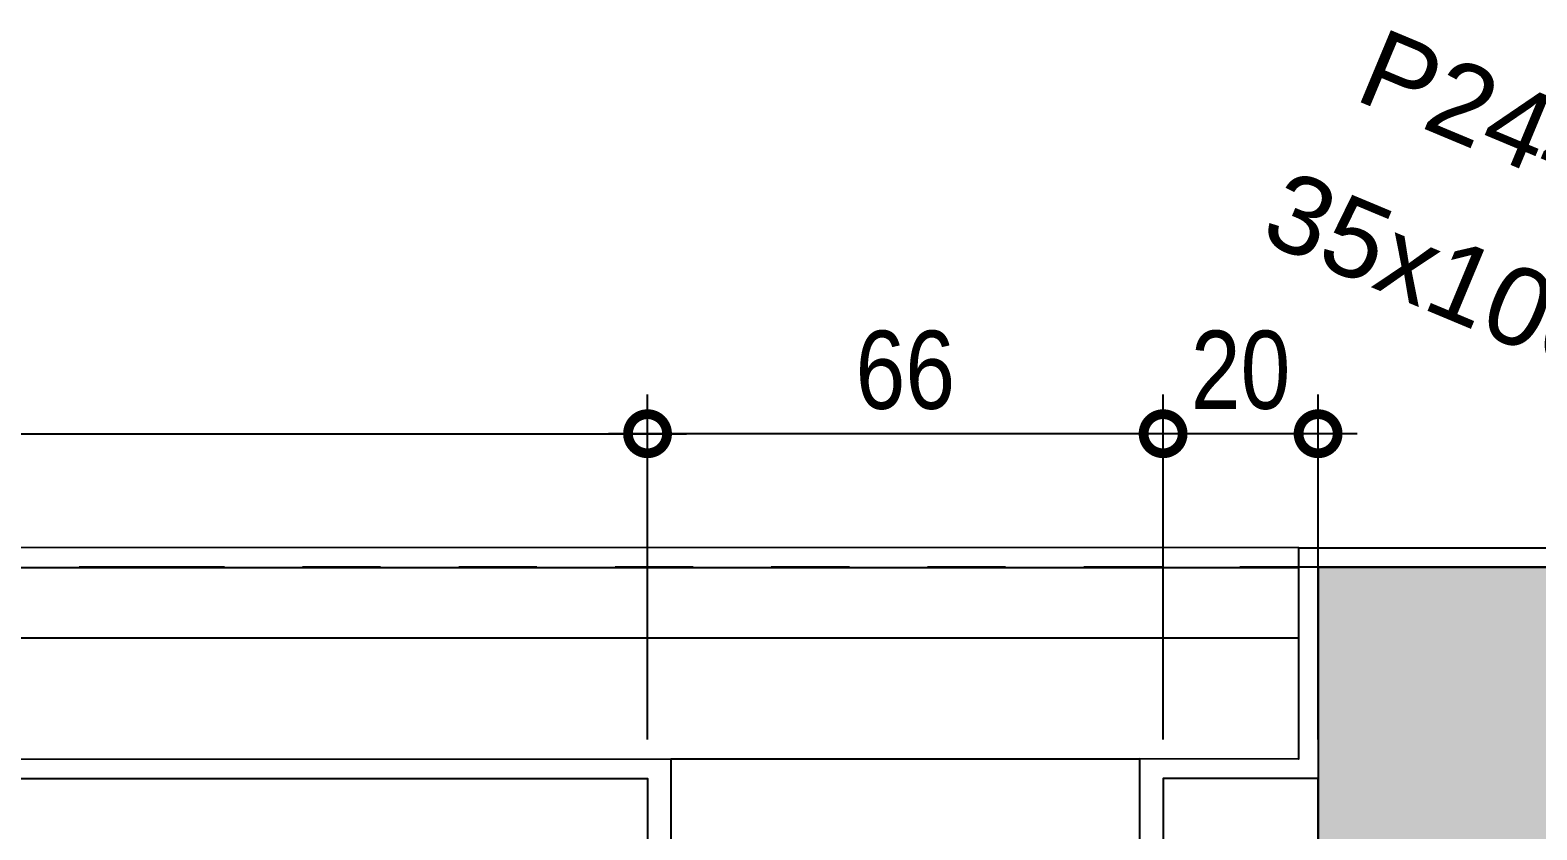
# Model space of a CAD drawing. Header units: metres. Extents: x -41 to 570, y -54 to 184.
# Drawn here: x -32.749 to -30.82, y 52.664 to 53.687 of the extents above; entities that cross this region are included whole.
import ezdxf
from ezdxf.xclip import XClip

# ---------------------------------------------------------------- set-up
doc = ezdxf.new("R2010")
doc.units = ezdxf.units.M
doc.header["$XCLIPFRAME"] = 0
doc.linetypes.add('DASHEDX2', pattern=[1.5, 1, -0.5])
for name, color, linetype in [('1', 232, 'DASHEDX2'), ('12', 232, 'Continuous'), ('4', 2, 'Continuous'), ('9', 232, 'Continuous'), ('ARQ-DIM', 2, 'Continuous'), ('PUC$0$ARQ-ALV ACAB', 4, 'Continuous'), ('PUC$0$ARQ-ALV OSSO', 5, 'Continuous'), ('PUC$0$ARQ-AUX', 7, 'Continuous')]:
    doc.layers.add(name, color=color, linetype=linetype)
doc.styles.add('Adesa', font='ARIALN.TTF')
doc.styles.get("Standard").update_dxf_attribs({"font": 'arial.ttf'})
doc.dimstyles.new('ADESA 1-0050', dxfattribs={"dimtxt": 0.1, "dimasz": 0.1, "dimexe": 0.05, "dimexo": 0.05, "dimgap": 0.03, "dimtad": 1, "dimdec": 1, "dimlfac": 100, "dimzin": 12, "dimtxsty": 'Adesa', "dimblk": 'DOTSMALL', "dimcen": 1, "dimdle": 0.05, "dimclrd": 1, "dimclre": 1, "dimclrt": 256, "dimazin": 3, "dimtm": 1e-09, "dimtfac": 1, "dimtdec": 1, "dimtmove": 1, "dimatfit": 0, "dimldrblk": 'DOTSMALL', "dimfxl": 0.8, "dimtvp": 2, "dimtolj": 1, "dimtzin": 0, "dimarcsym": 0})

# ---------------------------------------------------------------- blocks, each defined once
blk = doc.blocks.new('PUC$0$planta tipo 5 puc')
at = {"layer": 'PUC$0$ARQ-ALV ACAB'}
for points, elevation in [([(-30.8167, 1.975), (-30.8167, 2.8346), (-30.8167, 2.8346), (-30.8167, 3.0245), (-30.4167, 3.0243), (-30.4167, 2.7547), (-30.2132, 2.7548), (-30.2132, 2.5748), (-30.3267, 2.5748)], 0), ([(-29.2283, 2.5847), (-27.1032, 2.5847), (-27.1032, 2.7547), (-29.6132, 2.7548), (-29.6132, 2.5748), (-29.3883, 2.5747)], -0.0001)]:
    blk.add_lwpolyline(points, dxfattribs=dict(at, elevation=elevation))
at = {"layer": 'PUC$0$ARQ-ALV OSSO'}
for points, elevation in [([(-30.7917, 2), (-30.7917, 2.8595), (-30.7917, 2.8595), (-30.7917, 2.9995), (-30.4417, 2.9993)], 0), ([(-30.6083, 2.9993), (-30.6083, 2.9993)], 0), ([(-29.2333, 2.5897), (-27.1332, 2.5897), (-27.1332, 2.7297), (-29.5832, 2.7298), (-29.5832, 2.5898), (-29.3733, 2.5897)], -0.0001)]:
    blk.add_lwpolyline(points, dxfattribs=dict(at, elevation=elevation))
blk.add_lwpolyline([(-30.4417, 2.5897), (-30.4417, 2.7297), (-30.2432, 2.7297), (-30.2432, 2.5898), (-30.3274, 2.5897)], close=True, dxfattribs=at)
at = {"layer": 'PUC$0$ARQ-AUX', "elevation": 0}
blk.add_lwpolyline([(-29.6132, 2.7548), (-30.2132, 2.7548)], dxfattribs=at)
blk = doc.blocks.new('PUC')
at = {"layer": 'PUC$0$ARQ-ALV ACAB', "elevation": 0.0001}
blk.add_lwpolyline([(31.125, -53.0253), (34.1367, -53.0248)], dxfattribs=at)
at = {"layer": 'PUC$0$ARQ-AUX', "elevation": 0}
for points in [[(34.1367, -52.9098), (31.125, -52.9098)], [(34.1367, -52.9998), (31.125, -52.9998)]]:
    blk.add_lwpolyline(points, dxfattribs=at)
at = {"layer": 'PUC$0$ARQ-AUX', "xscale": -1, "rotation": 180}
blk.add_blockref('PUC$0$planta tipo 5 puc', (61.5417, -49.9999, 0), dxfattribs=at)
blk = doc.blocks.new('_DotSmall')
at = {"color": 0, "linetype": 'ByBlock', "const_width": 0.5}
blk.add_lwpolyline([(-0.0625, 0, 1), (0.0625, 0, 1)], format="xyb", close=True, dxfattribs=at)
blk = doc.blocks.new('*D144')
at = {"layer": 'ARQ-DIM', "color": 1, "lineweight": -2, "transparency": 16777216}
for p, q in [((-34.4084, 52.7795), (-34.4084, 53.2207)), ((-31.9584, 52.7797), (-31.9584, 53.2207)), ((-34.4584, 53.1707), (-31.9084, 53.1707))]:
    blk.add_line(p, q, dxfattribs=at)
at = {"layer": 'Defpoints', "color": 0, "transparency": 16777216}
for p in [(-31.9584, 53.1707), (-34.4084, 52.7295, -0.0001), (-31.9584, 52.7297, -0.0001)]:
    blk.add_point(p, dxfattribs=at)
at = {"layer": 'ARQ-DIM', "color": 1, "lineweight": -2, "transparency": 16777216, "xscale": 0.1, "yscale": 0.1, "zscale": 0.1, "rotation": 180}
blk.add_blockref('_DotSmall', (-34.4084, 53.1707), dxfattribs=at)
at = {"layer": 'ARQ-DIM', "color": 1, "lineweight": -2, "transparency": 16777216, "xscale": 0.1, "yscale": 0.1, "zscale": 0.1}
blk.add_blockref('_DotSmall', (-31.9584, 53.1707), dxfattribs=at)
at = {"layer": 'ARQ-DIM', "transparency": 16777216, "insert": (-33.1834, 53.2518), "char_height": 0.1, "attachment_point": 5, "style": 'Adesa'}
blk.add_mtext('\\A1;245', dxfattribs=at)
blk = doc.blocks.new('*D145')
at = {"layer": 'ARQ-DIM', "color": 1, "lineweight": -2, "transparency": 16777216}
for p, q in [((-31.9584, 52.7795), (-31.9584, 53.2207)), ((-31.2984, 52.7796), (-31.2984, 53.2207)), ((-31.2484, 53.1707), (-32.0084, 53.1707))]:
    blk.add_line(p, q, dxfattribs=at)
at = {"layer": 'Defpoints', "color": 0, "transparency": 16777216}
for p in [(-31.9584, 53.1707), (-31.9584, 52.7295, -0.0001), (-31.2984, 52.7296)]:
    blk.add_point(p, dxfattribs=at)
at = {"layer": 'ARQ-DIM', "color": 1, "lineweight": -2, "transparency": 16777216, "xscale": 0.1, "yscale": 0.1, "zscale": 0.1, "rotation": 180}
blk.add_blockref('_DotSmall', (-31.9584, 53.1707), dxfattribs=at)
at = {"layer": 'ARQ-DIM', "color": 1, "lineweight": -2, "transparency": 16777216, "xscale": 0.1, "yscale": 0.1, "zscale": 0.1}
blk.add_blockref('_DotSmall', (-31.2984, 53.1707), dxfattribs=at)
at = {"layer": 'ARQ-DIM', "transparency": 16777216, "insert": (-31.6284, 53.2518), "char_height": 0.1, "attachment_point": 5, "style": 'Adesa'}
blk.add_mtext('\\A1;66', dxfattribs=at)
blk = doc.blocks.new('*D146')
at = {"layer": 'ARQ-DIM', "color": 1, "lineweight": -2, "transparency": 16777216}
for p, q in [((-31.2984, 52.7795), (-31.2984, 53.2207)), ((-31.1, 52.7796), (-31.1, 53.2207)), ((-31.05, 53.1707), (-31.3484, 53.1707))]:
    blk.add_line(p, q, dxfattribs=at)
at = {"layer": 'Defpoints', "color": 0, "transparency": 16777216}
for p in [(-31.2984, 53.1707), (-31.2984, 52.7295), (-31.1, 52.7296, 0)]:
    blk.add_point(p, dxfattribs=at)
at = {"layer": 'ARQ-DIM', "color": 1, "lineweight": -2, "transparency": 16777216, "xscale": 0.1, "yscale": 0.1, "zscale": 0.1, "rotation": 180}
blk.add_blockref('_DotSmall', (-31.2984, 53.1707), dxfattribs=at)
at = {"layer": 'ARQ-DIM', "color": 1, "lineweight": -2, "transparency": 16777216, "xscale": 0.1, "yscale": 0.1, "zscale": 0.1}
blk.add_blockref('_DotSmall', (-31.1, 53.1707), dxfattribs=at)
at = {"layer": 'ARQ-DIM', "transparency": 16777216, "insert": (-31.1992, 53.2518), "char_height": 0.1, "attachment_point": 5, "style": 'Adesa'}
blk.add_mtext('\\A1;20', dxfattribs=at)
blk = doc.blocks.new('est-lo-08-6sa-r00')
at = {"layer": '4'}
h = blk.add_hatch(color=8, dxfattribs=at)
h.dxf.hatch_style = 1
h.paths.add_polyline_path([(72.453596, -775.948263), (89.987707, -768.630138), (31.827874, -629.280097), (14.293763, -636.598222)], flags=17)
h.paths.add_polyline_path([(-113.904934, -1069.376461), (37.44213, -1006.209491), (30.123852, -988.675012), (-103.689101, -1044.523858), (-278.930329, -624.648636), (-286.248454, -607.114525), (-286.248475, -607.114534), (-307.05579, -557.260535), (-324.58988, -564.57865)])
h.paths.add_polyline_path([(-3206.956631, -1758.910157), (-3258.953832, -1634.325684), (-3291.25351, -1647.80644), (-3239.256309, -1772.390913)])
h.paths.add_polyline_path([(-2993.189754, -2271.092218), (-3020.151167, -2206.492821), (-3034.916841, -2212.655496), (-3140.452498, -1959.793707), (-3125.686931, -1953.631076), (-3148.796798, -1898.260198), (-3181.096477, -1911.740954), (-3025.489432, -2284.572974)])
h.paths.add_polyline_path([(-2947.092821, -1013.293024), (-2914.793142, -999.812268), (-2953.309588, -907.527473), (-2985.609266, -921.008229)])
h.paths.add_polyline_path([(-2727.356492, -1539.777801), (-2695.056814, -1526.297045), (-2733.573259, -1434.01225), (-2765.872938, -1447.493006)])
h.paths.add_polyline_path([(2122.48851, 465.414809), (2070.491309, 589.999283), (2038.191631, 576.518527), (2090.188832, 451.934053)])
h.paths.add_polyline_path([(2012.331384, 729.349548), (1857.495359, 1100.334221), (1825.19568, 1086.853465), (1852.1572, 1022.254111), (1866.922767, 1028.416743), (1971.687405, 777.4023), (1956.921838, 771.239669), (1980.031705, 715.868792)])
h.paths.add_polyline_path([(2336.253806, -46.763456), (2180.644029, 326.07511), (2148.34435, 312.594354), (2171.454218, 257.223477), (2186.219785, 263.386109), (2291.758175, 10.517772), (2276.992608, 4.355141), (2303.954128, -60.244212)])
h.paths.add_polyline_path([(-385.517235, -426.387329), (-595.433068, 76.567703), (-627.732746, 63.086948), (-600.771226, -1.512406), (-586.005659, 4.650226), (-426.161214, -378.334576), (-440.926781, -384.497208), (-417.816914, -439.868085)])
h.paths.add_polyline_path([(-83.249658, 290.335142), (-592.661728, 77.724364), (-382.747194, -425.227558), (-365.213083, -417.909434), (-567.809492, 67.508377), (-108.231212, 259.320275), (-7.318125, 17.534111), (-242.644353, -80.682824), (-140.96112, -324.314257), (-70.363251, -294.849176), (-77.681376, -277.315065), (-130.745133, -299.462021), (-217.792117, -90.898811), (0, 0), (87.04691, -208.563033), (33.983152, -230.709989), (41.301277, -248.2441), (126.664713, -212.616388), (103.554846, -157.245511), (88.789278, -163.408142), (-71.053705, 219.573157), (-56.288138, 225.735788)])
h.paths.add_polyline_path([(395.505667, -856.765828), (368.544148, -792.166475), (353.77858, -798.329106), (193.165052, -413.501599), (207.93062, -407.338968), (184.820752, -351.968091), (-61.579651, -454.806999), (-28.452664, -534.169213), (-10.918528, -526.85106), (-36.727415, -465.022986), (159.839199, -382.982958), (355.887864, -852.712473), (159.32125, -934.752501), (132.748402, -871.073625), (115.214297, -878.391765), (141.787139, -942.070626), (123.33018, -949.773915), (130.648305, -967.308026)])
h.paths.add_polyline_path([(-2506.849069, -2068.110104), (-2474.549391, -2054.629348), (-2513.065836, -1962.344553), (-2545.365515, -1975.825309)])
h.paths.add_polyline_path([(-2448.754924, -805.304224), (-2411.841008, -789.897642), (-2450.357453, -697.612846), (-2487.27137, -713.019428)])
h.paths.add_polyline_path([(-2277.356152, -1215.972989), (-2240.442235, -1200.566407), (-2278.958681, -1108.281611), (-2315.872597, -1123.688193)])
h.paths.add_polyline_path([(-2180.680405, -1447.606534), (-2143.766489, -1432.199951), (-2182.282934, -1339.915156), (-2219.196851, -1355.321738)])
h.paths.add_polyline_path([(-2008.511897, -1860.11957), (-1971.59798, -1844.712987), (-2010.114425, -1752.428192), (-2047.028342, -1767.834774)])
h.paths.add_polyline_path([(-1950.417031, -597.315415), (-1918.117353, -583.834659), (-1956.633798, -491.549864), (-1988.933477, -505.03062)])
h.paths.add_polyline_path([(-1779.018259, -1007.98418), (-1746.71858, -994.503424), (-1785.235026, -902.218629), (-1817.534704, -915.699385)])
h.paths.add_polyline_path([(-1682.342513, -1239.617725), (-1650.042834, -1226.136969), (-1688.559279, -1133.852174), (-1720.858958, -1147.33293)])
h.paths.add_polyline_path([(-1510.174004, -1652.130761), (-1477.874325, -1638.650005), (-1516.390771, -1546.36521), (-1548.690449, -1559.845966)])
h.paths.add_polyline_path([(-1456.693377, -391.252433), (-1424.393698, -377.771677), (-1462.910144, -285.486882), (-1495.209822, -298.967638)])
h.paths.add_polyline_path([(-1285.294604, -801.921198), (-1252.994926, -788.440442), (-1291.511371, -696.155647), (-1323.811049, -709.636403)])
h.paths.add_polyline_path([(-1188.618858, -1033.554743), (-1156.319179, -1020.073987), (-1194.835625, -927.789192), (-1227.135303, -941.269948)])
h.paths.add_polyline_path([(-1016.450349, -1446.067779), (-984.15067, -1432.587023), (-1022.667116, -1340.302228), (-1054.966794, -1353.782984)])
h.paths.add_polyline_path([(-962.969722, -185.189451), (-930.670043, -171.708695), (-969.186489, -79.4239), (-1001.486167, -92.904656)])
h.paths.add_polyline_path([(-791.570949, -595.858216), (-759.271271, -582.37746), (-797.787716, -490.092665), (-830.087394, -503.573421)])
h.paths.add_polyline_path([(-694.895203, -827.491761), (-662.595524, -814.011005), (-701.11197, -721.72621), (-733.411648, -735.206966)])
h.paths.add_polyline_path([(-522.726694, -1240.004797), (-490.427016, -1226.524041), (-528.943461, -1134.239246), (-561.243139, -1147.720002)])
h.paths.add_polyline_path([(1351.53574, 780.804163), (1383.835419, 794.284919), (1345.318973, 886.569714), (1313.019295, 873.088958)])
h.paths.add_polyline_path([(353.014255, 364.056225), (385.313934, 377.536981), (346.797488, 469.821776), (314.49781, 456.341021)])
h.paths.add_polyline_path([(848.583606, 570.889536), (885.497522, 586.296119), (846.981077, 678.580914), (810.067161, 663.174332)])
h.paths.add_polyline_path([(524.412013, -46.610109), (556.711692, -33.129353), (518.195247, 59.155442), (485.895568, 45.674686)])
h.paths.add_polyline_path([(1019.981364, 160.223202), (1056.895281, 175.629784), (1018.378835, 267.91458), (981.464919, 252.507997)])
h.paths.add_polyline_path([(621.088297, -278.244942), (653.387976, -264.764186), (614.87153, -172.479391), (582.571852, -185.960147)])
h.paths.add_polyline_path([(1116.657648, -71.411631), (1153.571565, -56.005049), (1115.055119, 36.279746), (1078.141203, 20.873164)])
h.paths.add_polyline_path([(1571.272069, 254.319386), (1603.571747, 267.800142), (1565.055302, 360.084937), (1532.755624, 346.604181)])
h.paths.add_polyline_path([(793.256806, -690.757979), (825.556485, -677.277223), (787.040039, -584.992428), (754.740361, -598.473183)])
h.paths.add_polyline_path([(1288.825976, -483.924234), (1325.739893, -468.517652), (1287.223447, -376.232856), (1250.309531, -391.639439)])
h.paths.add_polyline_path([(1791.777927, -274.009167), (1824.077605, -260.528411), (1785.56116, -168.243616), (1753.261481, -181.724371)])
h.paths.add_polyline_path([(-3349.413449, -1508.456443), (-3317.113664, -1494.975643), (-3340.223531, -1439.604766), (-3354.989097, -1445.767396), (-3459.75382, -1194.75275), (-3444.988254, -1188.590119), (-3471.949774, -1123.990766), (-3504.249559, -1137.471566)])
h.paths.add_polyline_path([(-359.658373, -579.215013), (-336.548603, -634.585903), (-321.782404, -628.423035), (-161.169457, -1013.250898), (-175.934676, -1019.413357), (-148.973267, -1084.012692), (-116.674634, -1070.532432), (-327.358782, -565.734293), (-359.65846, -579.215049)])
at = {"layer": '1'}
for points in [[(-2985.609266, -921.008229), (-3122.752848, -978.247162)], [(-3122.752848, -978.247162), (-3471.950137, -1123.989895)]]:
    blk.add_lwpolyline(points, dxfattribs=at)
at = {"layer": '4', "linetype": 'Continuous'}
blk.add_lwpolyline([(-2947.092821, -1013.293024), (-2914.793142, -999.812268), (-2953.309588, -907.527473), (-2985.609266, -921.008229), (-2947.092821, -1013.293024)], dxfattribs=at)
at = {"layer": '12', "linetype": 'Continuous'}
blk.add_text('35x100', height=9.975, dxfattribs=at).set_placement((-3008.83423, -885.346091))
at = {"layer": '9', "linetype": 'Continuous'}
blk.add_text('P244', height=10, dxfattribs=at).set_placement((-3004.623941, -864.035854))

msp = doc.modelspace()

# ---------------------------------------------------------------- block references
at = {"linetype": 'Continuous'}
ref = msp.add_blockref('est-lo-08-6sa-r00', (0, 50), dxfattribs=dict(at, xscale=0.01, yscale=0.01, zscale=0.01, rotation=337.346050855639))
XClip(ref).set_block_clipping_path([(-3617.8293247107, -1968.6238684088), (2309.2219967837, 505.1199023612), (1831.3677091607, 1650.0512895176), (-4095.6836123336, -823.6924812524)])
at = {"rotation": 180}
msp.add_blockref('PUC', (0, 0), dxfattribs=at)

# ---------------------------------------------------------------- dimensions: what is measured, and where the dimension line sits
at = {"layer": 'ARQ-DIM', "color": 6}
for p1, p2, picture, middle in [((-34.4084, 52.7295, -0.0001), (-31.9584, 52.7297, -0.0001), '*D144', (-33.1834, 53.2518)), ((-31.2984, 52.7296), (-31.9584, 52.7295, -0.0001), '*D145', (-31.6284, 53.2518))]:
    dim = msp.add_linear_dim(base=(-31.9584, 53.1707), p1=p1, p2=p2, dimstyle='ADESA 1-0050', dxfattribs=at)
    dim.commit()
    dim.dimension.update_dxf_attribs({"geometry": picture, "text_midpoint": middle})
dim = msp.add_linear_dim(base=(-31.2984, 53.1707), p1=(-31.1, 52.7296, 0), p2=(-31.2984, 52.7295), dimstyle='ADESA 1-0050', override={"dimdec": 0}, dxfattribs=at)
dim.commit()
dim.dimension.update_dxf_attribs({"geometry": '*D146', "text_midpoint": (-31.1992, 53.2518)})

doc.saveas('drawing.dxf')
